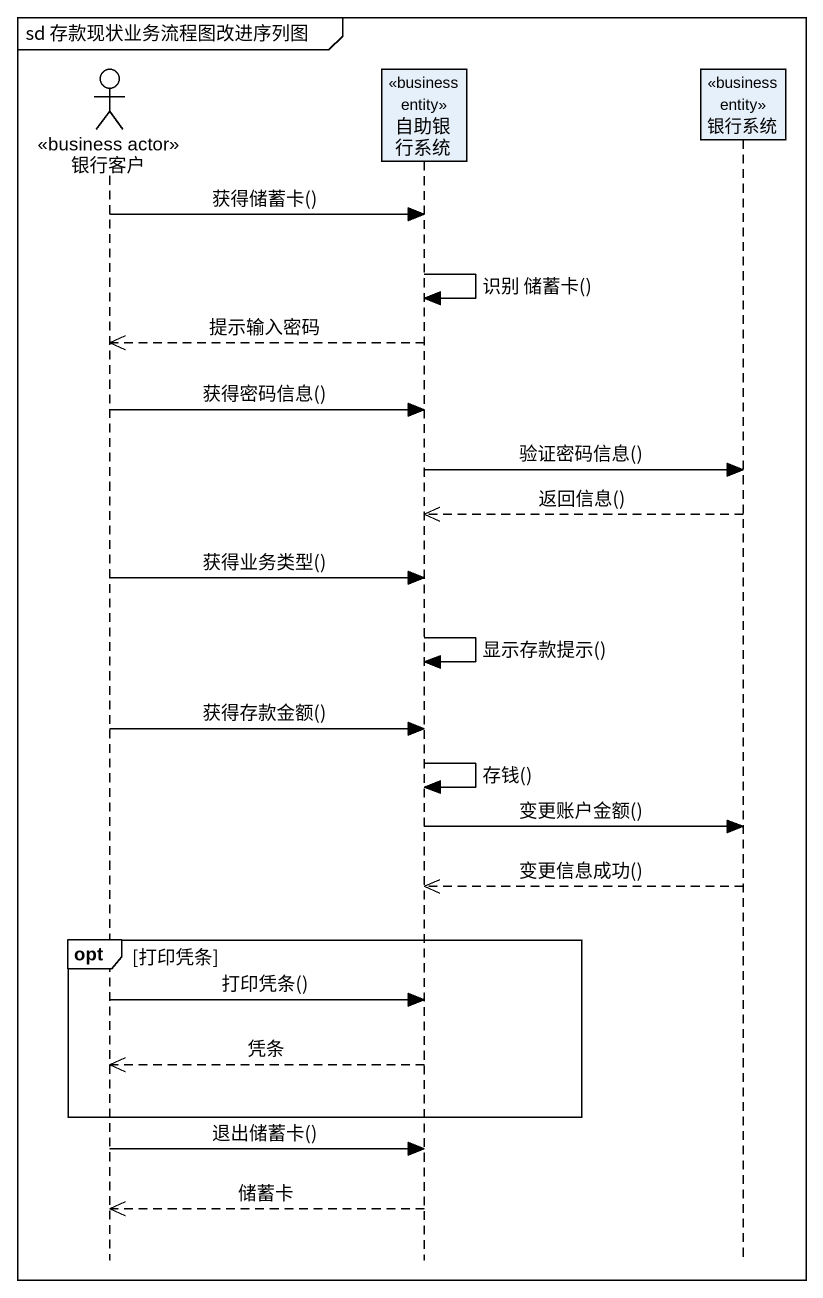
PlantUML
@startuml
mainframe sd 存款现状业务流程图改进序列图
hide footbox
actor 银行客户 <<business actor>>
participant 自助银行系统 <<business entity>>
participant 银行系统 <<business entity>>

银行客户 -> 自助银行系统 : 获得储蓄卡()
自助银行系统 -> 自助银行系统 : 识别 储蓄卡()
自助银行系统 -->> 银行客户 : 提示输入密码
银行客户 -> 自助银行系统 : 获得密码信息()
自助银行系统 -> 银行系统 : 验证密码信息()
银行系统 -->> 自助银行系统 : 返回信息()
银行客户 -> 自助银行系统 : 获得业务类型()
自助银行系统 -> 自助银行系统 : 显示存款提示()
银行客户 -> 自助银行系统 : 获得存款金额()
自助银行系统 -> 自助银行系统 : 存钱()
自助银行系统 -> 银行系统 : 变更账户金额()
银行系统 -->> 自助银行系统 : 变更信息成功()
opt 打印凭条
  银行客户 -> 自助银行系统 : 打印凭条()
  自助银行系统 -->> 银行客户 : 凭条
end
银行客户 -> 自助银行系统 : 退出储蓄卡()
自助银行系统 -->> 银行客户 : 储蓄卡
@enduml
